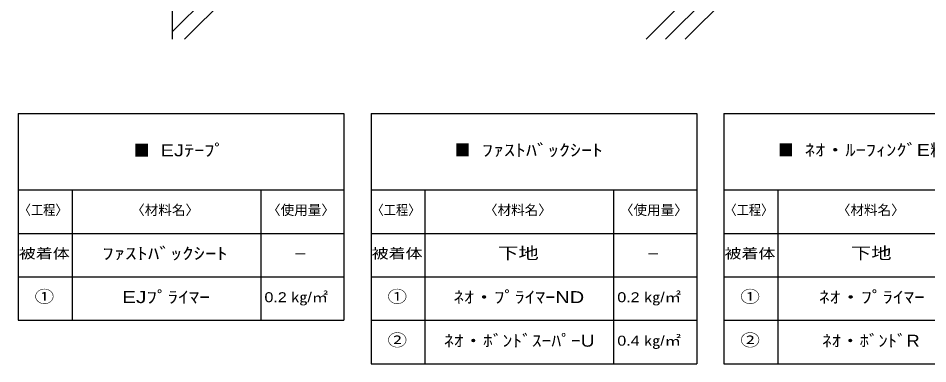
# Model space of a CAD drawing. Units: millimetres, scale not verified. Extents: x -129 to 127, y -99 to 88.
# Drawn here: x -128.6 to 38.9, y -99.4 to -35.8 of the extents above; entities that cross this region are included whole.
import ezdxf
from ezdxf.enums import TextEntityAlignment as Align

# ---------------------------------------------------------------- set-up
doc = ezdxf.new("R2010")
doc.units = ezdxf.units.MM
doc.header["$LTSCALE"] = 0.1
doc.layers.add('0-0_0', color=134, linetype='Continuous')
doc.layers.add('0-8_Z_O-文字', color=134, linetype='Continuous')
doc.styles.add('HGPｺﾞｼｯｸM', font='')
doc.styles.get('HGPｺﾞｼｯｸM').set_extended_font_data('HGPｺﾞｼｯｸM')

msp = doc.modelspace()

# ---------------------------------------------------------------- linework, layer by layer
at = {"layer": '0-0_0'}
for p, q in [((-100.1783, -39.6299), (-100.1783, 82.7302)), ((-100.1783, -38.2413), (-55.636, 6.301)), ((-97.9608, -39.6299), (-53.2798, 5.051)), ((-12.9517, -39.6299), (31.7292, 5.051)), ((-9.3455, -39.6299), (35.3355, 5.051)), ((-5.7393, -39.6299), (38.9417, 5.051))]:
    msp.add_line(p, q, dxfattribs=at)
at = {"layer": '0-8_Z_O-文字'}
for p, q in [((-128.6166, -53.3339), (-68.6166, -53.3339)), ((-128.6166, -53.3339), (-128.6166, -91.3604)), ((-68.6166, -53.3339), (-68.6166, -91.3604)), ((-63.6166, -53.3339), (-3.6166, -53.3339)), ((-63.6166, -53.3339), (-63.6166, -99.3604)), ((-3.6166, -53.3339), (-3.6166, -99.3604)), ((1.3834, -53.3339), (61.8039, -53.3339)), ((1.3834, -53.3339), (1.3834, -99.3604)), ((-128.6166, -67.3604), (-68.6166, -67.3604)), ((-63.6166, -67.3604), (-3.6166, -67.3604)), ((1.3834, -67.3604), (61.8039, -67.3604)), ((-128.6166, -75.3604), (-68.6166, -75.3604)), ((-63.6166, -75.3604), (-3.6166, -75.3604)), ((1.3834, -75.3604), (61.8039, -75.3604)), ((-128.6166, -83.3604), (-68.6166, -83.3604)), ((-63.6166, -83.3604), (-3.6166, -83.3604)), ((1.3834, -83.3604), (61.8039, -83.3604)), ((-128.6166, -91.3604), (-68.6166, -91.3604)), ((-63.6166, -91.3604), (-3.6166, -91.3604)), ((1.3834, -91.3604), (61.8039, -91.3604)), ((-63.6166, -99.3604), (-3.6166, -99.3604)), ((1.3834, -99.3604), (61.8039, -99.3604))]:
    msp.add_line(p, q, dxfattribs=at)
at = {"layer": '0-8_Z_O-文字', "color": 1}
for p, q in [((-118.6874, -67.3604), (-118.6874, -91.3604)), ((-83.9434, -67.3604), (-83.9434, -91.3604)), ((-53.6874, -67.3604), (-53.6874, -99.3604)), ((-18.9434, -67.3604), (-18.9434, -99.3604)), ((11.3126, -67.3604), (11.3126, -99.3604))]:
    msp.add_line(p, q, dxfattribs=at)

# ---------------------------------------------------------------- texts
at = {"layer": '0-8_Z_O-文字', "style": 'HGPｺﾞｼｯｸM'}
for s, height, width, p in [(' EJﾃｰﾌﾟ', 2.199, 1.25, (-103.3983, -61.8472)), (' ﾌｧｽﾄﾊﾞｯｸｼｰﾄ', 2.199, 1.35, (-44.2765, -61.8091)), (' ﾈｵ・ﾙｰﾌｨﾝｸﾞE糊付き', 2.199, 1.25, (15.2536, -61.7786)), ('〈工程〉', 1.833, 0.9, (-128.5188, -72.5279)), ('〈工程〉', 1.833, 0.9, (-63.5188, -72.5279)), ('〈工程〉', 1.833, 0.9, (1.4812, -72.5279)), ('被着体', 1.833, 1.25, (-128.5061, -80.5279)), ('ﾌｧｽﾄﾊﾞｯｸｼｰﾄ', 2.199, 1.4, (-113.1175, -80.8223)), ('被着体', 1.833, 1.25, (-63.5061, -80.5279)), ('下地', 2.199, 1.25, (-40.2291, -80.7538)), ('被着体', 1.833, 1.25, (1.4939, -80.5279)), ('下地', 2.199, 1.25, (24.7709, -80.7538)), ('①', 2.199, 1.2, (-125.586, -88.7614)), ('EJﾌﾟﾗｲﾏｰ', 2.199, 1.3, (-109.4626, -88.8528)), ('0.2 ㎏/㎡', 1.833, 1.2, (-83.247, -88.5787)), ('①', 2.199, 1.2, (-60.586, -88.7614)), ('ﾈｵ・ﾌﾟﾗｲﾏｰND', 2.199, 1.25, (-48.4144, -88.8528)), ('0.2 ㎏/㎡', 1.833, 1.2, (-18.247, -88.5787)), ('①', 2.199, 1.2, (4.414, -88.7614)), ('ﾈｵ・ﾌﾟﾗｲﾏｰ', 2.199, 1.3, (18.8851, -88.8528)), ('②', 2.199, 1.2, (-60.586, -96.7614)), ('ﾈｵ・ﾎﾞﾝﾄﾞｽｰﾊﾟｰU', 2.199, 1.2, (-50.1885, -96.8756)), ('②', 2.199, 1.2, (4.414, -96.7614)), ('ﾈｵ・ﾎﾞﾝﾄﾞR', 2.199, 1.15, (19.4866, -96.8756)), ('0.4 ㎏/㎡', 1.833, 1.2, (-18.247, -96.5787))]:
    msp.add_text(s, height=height, dxfattribs=dict(at, width=width)).set_placement(p, align=Align.BOTTOM_LEFT)
at = {"layer": '0-8_Z_O-文字', "color": 11, "style": 'HGPｺﾞｼｯｸM', "width": 0.95}
msp.add_text('■', height=2.199, dxfattribs=at).set_placement((-107.2968, -61.8472), align=Align.BOTTOM_LEFT)
at = {"layer": '0-8_Z_O-文字', "color": 161, "style": 'HGPｺﾞｼｯｸM', "width": 0.95}
msp.add_text('■', height=2.199, dxfattribs=at).set_placement((-48.175, -61.8091), align=Align.BOTTOM_LEFT)
at = {"layer": '0-8_Z_O-文字', "color": 3, "style": 'HGPｺﾞｼｯｸM', "width": 0.95}
msp.add_text('■', height=2.199, dxfattribs=at).set_placement((11.3551, -61.7786), align=Align.BOTTOM_LEFT)
at = {"layer": '0-8_Z_O-文字', "style": 'HGPｺﾞｼｯｸM'}
for s, p in [('〈材料名〉', (-107.8065, -72.5279)), ('〈使用量〉', (-82.7711, -72.5279)), ('〈材料名〉', (-42.8065, -72.5279)), ('〈使用量〉', (-17.7711, -72.5279)), ('〈材料名〉', (22.1935, -72.5279)), ('－', (-77.898, -80.6104)), ('－', (-12.898, -80.6104))]:
    msp.add_text(s, height=1.833, dxfattribs=at).set_placement(p, align=Align.BOTTOM_LEFT)

doc.saveas('drawing.dxf')
